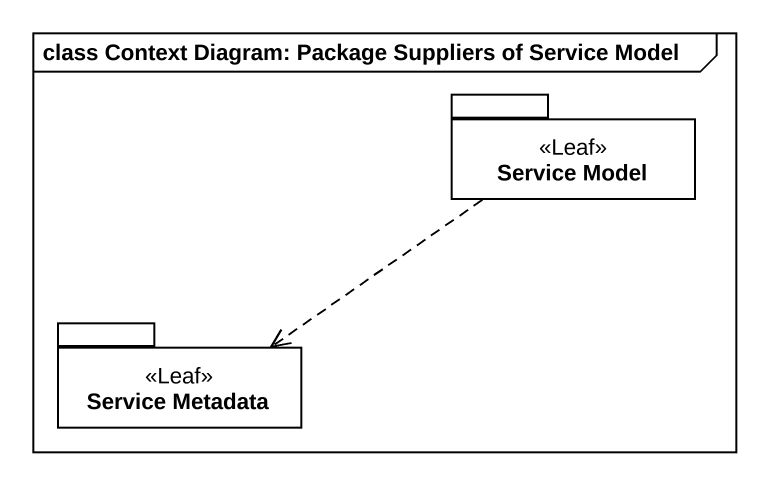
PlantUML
@startuml
mainframe class Context Diagram: Package Suppliers of Service Model
package "Service Model" as Service_Model <<Leaf>> {
}
package "Service Metadata" as Service_Metadata <<Leaf>> {
}
Service_Model .left.> Service_Metadata
@enduml
